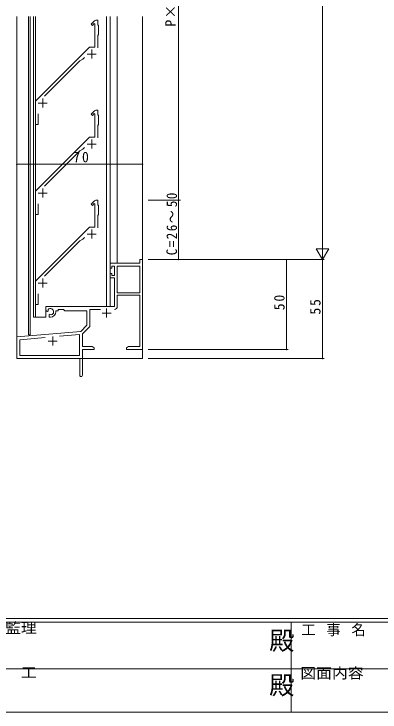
# Model space of a CAD drawing. Units: millimetres, scale not verified. Extents: x -841 to 292, y -594 to 212.
# Drawn here: x -441.1 to -237.5, y -594 to -206.1 of the extents above; entities that cross this region are included whole.
import ezdxf
from ezdxf.enums import TextEntityAlignment as Align

# ---------------------------------------------------------------- set-up
doc = ezdxf.new("R2010")
doc.units = ezdxf.units.MM
doc.header["$LTSCALE"] = 2
for name, color, linetype, lineweight in [('0-1_YKK_ZWAK', 7, 'Continuous', 9), ('0-3_YKK_11', 7, 'Continuous', 9), ('0-4_YKK_12', 2, 'Continuous', 9), ('0-5_YKK_D', 6, 'Continuous', 9)]:
    doc.layers.add(name, color=color, linetype=linetype, lineweight=lineweight)
doc.styles.add('ＭＳ ゴシック', font='')
doc.styles.get('ＭＳ ゴシック').set_extended_font_data('MS Gothic')

msp = doc.modelspace()

# ---------------------------------------------------------------- linework, layer by layer
at = {"layer": '0-1_YKK_ZWAK'}
for p, q in [((263, -542), (-837, -542)), ((209, -544), (-837, -544)), ((-287, -544), (-287, -594)), ((-469, -569.999), (-285, -569.999)), ((-285, -569.999), (-101, -569.999)), ((-837, -594), (209, -594))]:
    msp.add_line(p, q, dxfattribs=at)
at = {"layer": '0-3_YKK_11'}
for p, q in [((-398.169, -211.754), (-396.308, -209.893)), ((-397.462, -212.461), (-398.169, -211.754)), ((-396.385, -211.385), (-397.462, -212.461)), ((-396.015, -211.538), (-396.385, -211.385)), ((-396.015, -224.6), (-396.015, -211.538)), ((-395.601, -209.6), (-394.515, -209.6)), ((-394.515, -209.6), (-394.515, -212.1)), ((-394.515, -212.1), (-394.015, -212.6)), ((-394.015, -212.6), (-394.015, -214.642)), ((-394.015, -214.642), (-394.135, -214.825)), ((-394.135, -214.825), (-394.135, -215.375)), ((-394.135, -215.375), (-394.015, -215.558)), ((-394.015, -215.558), (-394.015, -217.6)), ((-394.015, -217.6), (-394.515, -218.1)), ((-394.515, -218.1), (-394.515, -224.893)), ((-429.015, -254.6), (-399.015, -224.6)), ((-399.015, -224.6), (-396.015, -224.6)), ((-400.315, -228.4), (-395.315, -228.4)), ((-397.815, -225.9), (-397.815, -230.9)), ((-404.488, -232.194), (-424.074, -251.78)), ((-402.815, -231.228), (-404.488, -232.194)), ((-401.846, -230.26), (-402.815, -231.228)), ((-429.015, -267.6), (-429.015, -254.6)), ((-427.515, -255.6), (-422.515, -255.6)), ((-425.015, -253.1), (-425.015, -258.1)), ((-395.601, -259.6), (-394.515, -259.6)), ((-394.515, -259.6), (-394.515, -262.1)), ((-427.515, -261.546), (-427.515, -267.6)), ((-398.169, -261.754), (-396.308, -259.893)), ((-397.462, -262.461), (-398.169, -261.754)), ((-396.385, -261.385), (-397.462, -262.461)), ((-396.015, -261.538), (-396.385, -261.385)), ((-396.015, -274.6), (-396.015, -261.538)), ((-394.515, -262.1), (-394.015, -262.6)), ((-394.015, -262.6), (-394.015, -264.642)), ((-427.515, -267.6), (-429.015, -267.6)), ((-394.015, -267.6), (-394.515, -268.1)), ((-394.015, -264.642), (-394.135, -264.825)), ((-394.135, -264.825), (-394.135, -265.375)), ((-394.135, -265.375), (-394.015, -265.558)), ((-394.015, -265.558), (-394.015, -267.6)), ((-394.515, -268.1), (-394.515, -274.893)), ((-429.015, -304.6), (-399.015, -274.6)), ((-399.015, -274.6), (-396.015, -274.6)), ((-400.315, -278.4), (-395.315, -278.4)), ((-397.815, -275.9), (-397.815, -280.9)), ((-404.488, -282.194), (-424.074, -301.78)), ((-402.815, -281.228), (-404.488, -282.194)), ((-401.846, -280.26), (-402.815, -281.228)), ((-429.015, -317.6), (-429.015, -304.6)), ((-427.515, -305.6), (-422.515, -305.6)), ((-425.015, -303.1), (-425.015, -308.1)), ((-398.169, -311.754), (-396.308, -309.893)), ((-395.601, -309.6), (-394.515, -309.6)), ((-394.515, -309.6), (-394.515, -312.1)), ((-427.515, -311.546), (-427.515, -317.6)), ((-397.462, -312.461), (-398.169, -311.754)), ((-396.385, -311.385), (-397.462, -312.461)), ((-396.015, -311.538), (-396.385, -311.385)), ((-396.015, -324.6), (-396.015, -311.538)), ((-394.515, -312.1), (-394.015, -312.6)), ((-394.015, -312.6), (-394.015, -314.642)), ((-427.515, -317.6), (-429.015, -317.6)), ((-394.015, -317.6), (-394.515, -318.1)), ((-394.015, -314.642), (-394.135, -314.825)), ((-394.135, -314.825), (-394.135, -315.375)), ((-394.135, -315.375), (-394.015, -315.558)), ((-394.015, -315.558), (-394.015, -317.6)), ((-394.515, -318.1), (-394.515, -324.893)), ((-429.015, -354.6), (-399.015, -324.6)), ((-399.015, -324.6), (-396.015, -324.6)), ((-400.315, -328.4), (-395.315, -328.4)), ((-397.815, -325.9), (-397.815, -330.9)), ((-404.488, -332.194), (-424.074, -351.78)), ((-402.815, -331.228), (-404.488, -332.194)), ((-401.846, -330.26), (-402.815, -331.228)), ((-387.515, -344.6), (-387.515, -347.4)), ((-371.145, -344.6), (-387.515, -344.6)), ((-371.145, -342.6), (-371.145, -344.6)), ((-369.515, -342.6), (-371.145, -342.6)), ((-369.515, -392.6), (-369.515, -342.6)), ((-387.515, -347.4), (-386.715, -347.4)), ((-386.715, -346.23), (-385.215, -346.23)), ((-386.715, -347.4), (-386.715, -346.23)), ((-385.215, -346.23), (-385.215, -351.5)), ((-383.585, -346.23), (-383.585, -361.1)), ((-371.145, -346.23), (-383.585, -346.23)), ((-371.145, -361.1), (-371.145, -346.23)), ((-371.145, -361.1), (-371.145, -346.23)), ((-387.515, -350.4), (-387.515, -352.7)), ((-386.715, -350.4), (-387.515, -350.4)), ((-387.515, -352.7), (-385.215, -352.7)), ((-386.715, -351.5), (-386.715, -350.4)), ((-385.215, -351.5), (-386.715, -351.5)), ((-385.215, -352.7), (-385.215, -368.6)), ((-429.015, -367.6), (-429.015, -354.6)), ((-427.515, -355.6), (-422.515, -355.6)), ((-425.015, -353.1), (-425.015, -358.1)), ((-427.515, -361.546), (-427.515, -367.6)), ((-383.585, -361.1), (-371.145, -361.1)), ((-383.585, -362.3), (-371.145, -362.3)), ((-383.585, -368.63), (-383.585, -362.3)), ((-371.145, -362.3), (-371.145, -390.97)), ((-427.515, -367.6), (-429.015, -367.6)), ((-423.315, -368.6), (-423.315, -370.965)), ((-385.215, -368.6), (-423.315, -368.6)), ((-423.315, -370.965), (-422.415, -371.485)), ((-422.415, -371.485), (-422.065, -371.282)), ((-422.042, -370.778), (-422.08, -370.319)), ((-422.065, -371.282), (-422.042, -370.778)), ((-417.815, -371.1), (-416.515, -371.1)), ((-417.815, -371.6), (-417.815, -371.1)), ((-416.515, -370.23), (-413.585, -370.23)), ((-416.515, -371.1), (-416.515, -370.23)), ((-413.585, -370.23), (-412.715, -371.1)), ((-412.715, -371.1), (-400.515, -371.1)), ((-400.515, -371.1), (-400.515, -379.1)), ((-398.885, -370.23), (-392.865, -370.23)), ((-398.885, -379.361), (-398.885, -370.23)), ((-392.015, -372.3), (-387.015, -372.3)), ((-389.515, -369.8), (-389.515, -374.8)), ((-421.165, -372.841), (-421.515, -373.043)), ((-421.515, -373.043), (-421.515, -374.6)), ((-421.515, -374.6), (-420.815, -374.6)), ((-420.716, -373.074), (-421.165, -372.841)), ((-420.338, -373.336), (-420.716, -373.074)), ((-400.515, -379.1), (-403.899, -382.484)), ((-403.015, -383.905), (-399.178, -380.068)), ((-403.899, -382.484), (-439.515, -385.6)), ((-403.015, -390.97), (-403.015, -383.905)), ((-439.515, -385.6), (-439.515, -397.6)), ((-437.885, -387.094), (-423.668, -385.85)), ((-437.885, -395.97), (-437.885, -387.094)), ((-419.515, -385.4), (-419.515, -390.4)), ((-415.781, -385.16), (-404.645, -384.185)), ((-415.781, -385.16), (-404.645, -384.185)), ((-404.645, -384.185), (-404.645, -395.97)), ((-422.015, -387.9), (-417.015, -387.9)), ((-397.606, -390.97), (-403.015, -390.97)), ((-396.515, -391.6), (-397.606, -390.97)), ((-396.515, -392.6), (-396.515, -391.6)), ((-377.424, -390.97), (-378.515, -391.6)), ((-378.515, -391.6), (-378.515, -392.6)), ((-371.145, -390.97), (-377.424, -390.97)), ((-403.015, -406.85), (-403.015, -392.6)), ((-403.015, -392.6), (-396.515, -392.6)), ((-378.515, -392.6), (-374.973, -392.6)), ((-374.973, -392.6), (-374.79, -392.48)), ((-374.79, -392.48), (-374.24, -392.48)), ((-374.24, -392.48), (-374.057, -392.6)), ((-374.057, -392.6), (-373.973, -392.6)), ((-373.973, -392.6), (-373.79, -392.48)), ((-373.79, -392.48), (-373.24, -392.48)), ((-373.24, -392.48), (-373.057, -392.6)), ((-373.057, -392.6), (-369.515, -392.6)), ((-439.515, -397.6), (-404.515, -397.6)), ((-404.645, -395.97), (-437.885, -395.97)), ((-404.515, -397.6), (-404.515, -402.142)), ((-404.515, -402.142), (-404.395, -402.325)), ((-404.395, -402.875), (-404.515, -403.058)), ((-404.515, -403.058), (-404.515, -406.85)), ((-404.395, -402.325), (-404.395, -402.875))]:
    msp.add_line(p, q, dxfattribs=at)
for centre, radius, start, end in [((-395.601, -210.6), 1, 89.99997, 134.99997), ((-395.601, -260.6), 1, 89.99997, 134.99997), ((-395.601, -310.6), 1, 89.99997, 134.99997), ((-420.815, -371.6), 1.8, 285.36687, 134.63312), ((-420.815, -371.6), 3, 270, 359.99998), ((-385.185, -368.63), 1.6, 270, 359.99998), ((-399.885, -379.361), 1, 314.99998, 359.99998), ((-403.765, -406.85), 0.75, 179.99998, 0)]:
    msp.add_arc(centre, radius, start, end, dxfattribs=at)
at = {"layer": '0-4_YKK_12'}
for p, q in [((-439.515, -397.6), (-439.515, -207.6)), ((-433.015, -384.4), (-433.015, -207.6)), ((-432.015, -384.4), (-432.015, -207.6)), ((-430.215, -374.6), (-430.215, -207.6)), ((-429.015, -374.599), (-429.015, -207.6)), ((-389.515, -368.6), (-389.515, -207.6)), ((-387.515, -344.6), (-387.515, -207.6)), ((-387.515, -368.6), (-387.515, -207.6)), ((-383.615, -344.6), (-383.615, -207.6)), ((-369.515, -397.6), (-369.515, -207.6)), ((-387.515, -344.6), (-383.615, -344.6)), ((-387.515, -368.6), (-423.315, -368.6)), ((-423.315, -368.6), (-423.315, -374.6)), ((-423.315, -374.6), (-430.215, -374.6)), ((-432.015, -384.4), (-433.015, -384.4)), ((-439.515, -397.6), (-439.215, -397.6)), ((-425.345, -397.6), (-369.515, -397.6))]:
    msp.add_line(p, q, dxfattribs=at)
at = {"layer": '0-5_YKK_D'}
for p, q in [((-269.515, -49.605), (-269.515, -335.605)), ((-349.515, -309.6), (-349.515, -84.6)), ((-439.515, -289.6), (-369.515, -289.6)), ((-366.515, -309.6), (-348.515, -309.6)), ((-366.515, -309.6), (-348.515, -309.6)), ((-349.515, -342.6), (-349.515, -309.6)), ((-269.515, -342.605), (-269.515, -330.48)), ((-266.015, -336.542), (-273.015, -336.542)), ((-269.515, -342.605), (-273.015, -336.542)), ((-269.515, -342.605), (-266.015, -336.542)), ((-366.515, -342.6), (-348.515, -342.6)), ((-366.515, -342.605), (-288.515, -342.605)), ((-366.515, -342.605), (-268.515, -342.605)), ((-289.515, -342.605), (-289.515, -392.6)), ((-269.515, -342.6), (-269.515, -397.6)), ((-366.515, -392.6), (-288.515, -392.6)), ((-366.515, -397.6), (-268.515, -397.6))]:
    msp.add_line(p, q, dxfattribs=at)
for centre, start, end in [((-439.515, -289.6), 0, 180), ((-439.515, -289.6), 180, 0), ((-369.515, -289.6), 0, 180), ((-369.515, -289.6), 180, 0), ((-349.515, -309.6), 90, 270), ((-349.515, -309.6), 270, 90), ((-349.515, -342.6), 90, 270), ((-349.515, -342.6), 270, 90), ((-289.515, -342.605), 90, 270), ((-289.515, -342.605), 270, 90), ((-289.515, -392.6), 90, 270), ((-289.515, -392.6), 270, 90), ((-269.515, -397.6), 90, 270), ((-269.515, -397.6), 270, 90)]:
    msp.add_arc(centre, 0.106, start, end, dxfattribs=at)

# ---------------------------------------------------------------- texts
at = {"layer": '0-1_YKK_ZWAK', "style": 'ＭＳ ゴシック', "width": 1.1}
for s, p in [('設計監理', (-463.615, -551.904)), ('施\u3000\u3000工', (-463.615, -576.649)), ('図面内容', (-281.832, -577.069))]:
    msp.add_text(s, height=5.865, dxfattribs=at).set_placement(p, align=Align.BOTTOM_LEFT)
at = {"layer": '0-1_YKK_ZWAK', "color": 2, "style": 'ＭＳ ゴシック'}
for p in [(-299.117, -562.509), (-299.117, -587.254)]:
    msp.add_text('殿', height=10.26, dxfattribs=at).set_placement(p, align=Align.BOTTOM_LEFT)
at = {"layer": '0-1_YKK_ZWAK', "insert": (-281.268, -551.904), "char_height": 5.865, "attachment_point": 7, "style": 'ＭＳ ゴシック'}
msp.add_mtext('\\T1.16;工\\~事\\~名', dxfattribs=at)
at = {"layer": '0-5_YKK_D', "color": 7, "char_height": 5.865, "attachment_point": 7, "rotation": 90, "style": 'ＭＳ ゴシック'}
for s, insert in [('\\T1.18;\\W0.95;P×（N-1）', (-350.315, -213.1)), ('\\T1.24;\\W0.9;C=26～50', (-350.315, -340.18)), ('\\T1.27;\\W0.95;50', (-290.515, -370.733)), ('\\T1.27;\\W0.95;55', (-270.515, -373.17))]:
    msp.add_mtext(s, dxfattribs=dict(at, insert=insert))
at = {"layer": '0-5_YKK_D', "color": 7, "insert": (-408.035, -288.6), "char_height": 5.865, "attachment_point": 7, "style": 'ＭＳ ゴシック'}
msp.add_mtext('\\T1.27;\\W0.95;70', dxfattribs=at)

doc.saveas('drawing.dxf')
